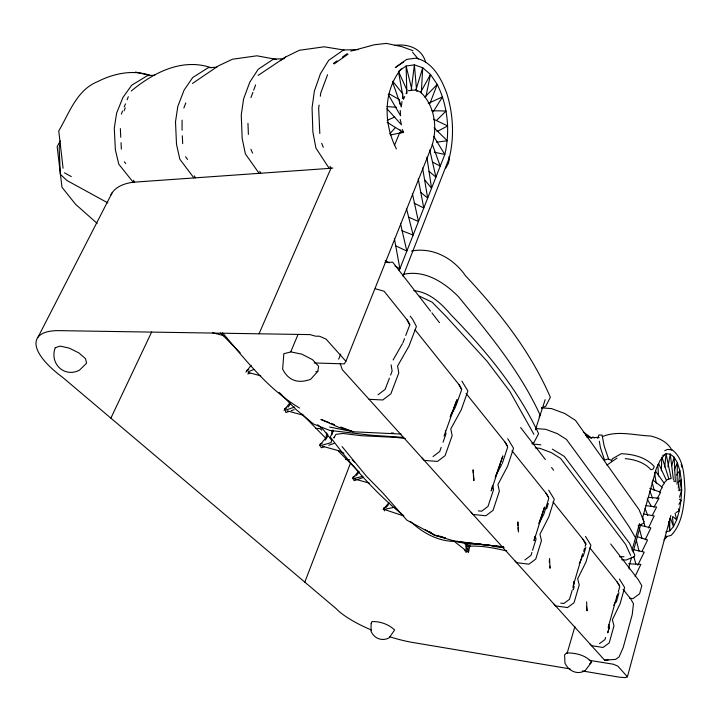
<?xml version="1.0" encoding="UTF-8"?>
<svg xmlns="http://www.w3.org/2000/svg" width="721" height="721" viewBox="0 0 721 721"><rect width="100%" height="100%" fill="white"/><g stroke="black" fill="none" stroke-linecap="round" stroke-linejoin="round"><path stroke-width="1.08" d="M669.836 518.57L669.71 530.863L665.771 531.972M677.046 484.386L677.38 462.783L674.135 457.195L670.278 454.104L666.042 453.77L662.581 455.753M661.436 470.822L661.698 457.375M517.759 525.591L517.858 521.887L518.498 531.927L518.011 527.7M331.957 434.736L332.183 430.338M421.298 93.081L422.713 67.774L414.395 64.854L406.103 66.017L399.281 70.694M549.267 562.074L549.546 558.748L550.069 568.265L549.799 566.201M678.263 488.27L679.804 470.462L677.38 462.783L674.279 469.993M664.726 467.019L666.042 453.77L671.179 478.528L668.268 479.186M408.248 90.702L411.186 90.386L414.395 64.854L416.495 89.323M401.985 101.598L401.291 106.996L392.657 82.41M402.399 98.353L402.678 96.199M319.106 105.05L318.655 108.348L319.818 133.502M320.322 96.254L320.773 92.955L327.568 74.723M182.062 120.137L182.08 130.186M317.835 371.333L318.61 366.277L312.553 359.707L301.928 354.191L290.914 351.902L283.831 353.714L282.641 369.152C288.616 381.003 298.575 383.815 310.67 379.282L317.835 371.333L315.789 371.802M679.344 490.794L681.255 479.717L679.804 470.462L676.668 475.058M534.766 536.577L534.045 540.714L544.562 507.061L539.011 522.914M667.916 466.902L670.278 454.104L673.387 479.51M326.586 432.852L326.144 438.188M326.46 438.233L327.298 433.853M425.985 96.163L430.491 74.461L422.713 67.774L415.945 89.927L417.08 91.603M465.901 548.906L467.145 543.418M468.335 552.647L470.056 545.085M492.515 485.828L491.217 490.893L502.852 455.915L495.219 477.608M582.28 670.945L619.618 677.217L625.377 677.596L627.414 676.821L670.89 515.398M608.281 627.063L617.005 595.879M605.541 637.481L604.937 639.626L599.493 643.619M608.236 627.829L609.137 624.602M616.834 597.114L617.717 593.969M618.303 591.878L619.763 586.651L616.915 581.667M616.338 602.107L618.96 592.698M632.083 550.114L639.482 523.617M628.775 567.418L631.632 557.153M633.083 551.962L640.753 524.428M642.456 518.309L656.389 468.299L660.121 460.422L664.374 455.041M671.72 465.64L674.135 457.195L675.361 481.736L673.54 480.871M567.112 653.343L574.898 626.558M573.105 586.146L582.658 553.773M572.276 589.922L569.518 599.286L563.795 603.513L560.749 603.089M572.889 587.84L574.114 583.686L573.574 581.514M581.559 558.469L582.46 555.431M583.659 551.376L584.551 548.339M585.146 546.311L585.749 544.283L582.874 539.191M573.339 589.76L574.258 586.642M583.199 556.333L585.885 547.221M679.506 497.22L681.66 489.947L681.255 479.717L678.01 482.169M531.927 552.358L530.98 555.404L524.96 559.884M532.558 550.339L536.036 539.191L535.37 536.316M546.68 508.756L548.311 503.501M535.397 429.797L545.175 399.659M502.267 463.459L507.701 447.083L504.799 441.793M597.727 438.431L598.872 434.979L602.125 435.169L604.162 446.02L608.767 459.466M444.082 436.061L456.997 399.695L453.752 407.816M441.189 447.362L439.729 451.49L433.015 456.564M443.027 442.198L445.957 433.934L445.362 430.897M455.96 405.752L461.647 389.728L458.763 384.365M250.953 97.596L252.891 92.306M253.666 90.188L255.604 84.898M60.249 143.524L59.185 147.796L60.303 174.257L66.936 180.493L107.826 202.898M389.421 378.165L385.149 389.349L378.029 394.784M390.584 375.118L392.134 371.045L391.088 364.835M402.949 342.754L404.535 338.591M405.734 335.463L409.708 325.045L406.869 319.619M429.761 103.905L437.232 84.393L430.491 74.461L420.685 92.243C435.069 106.014 437.89 128.698 431.537 146.94L345.9 361.302L344.296 363.88L314.239 362.96M183.864 108.024L185.829 102.914M304.803 582.135L350.442 463.279M403.003 276.233L449.399 157.575C454.365 136.548 453.239 114.387 446.921 93.775C441.45 78.895 432.807 61.826 415.864 58.176L406.671 59.401L395.306 67.576L403.562 61.961M399.146 270.645L444.821 154.492C450.228 131.159 447.903 105.933 437.232 84.393L424.93 97.083M334.472 436.52L333.859 438.071L335.914 434.357L343.007 433.465L361.302 435.7L396.28 437.422L405.22 438.539M327.785 434.466L326.992 436.43L319.439 445.722M332.048 432.122L332.859 430.095M450.102 416.945L452.941 409.843M121.344 114.098L122.579 111.025M124.219 106.942L125.445 103.869M127.085 99.786L128.32 96.713M124.066 110.827L125.256 107.853M338.663 359.193L340.736 354.038M394.405 145.516L399.659 132.826L403.589 132.484L402.291 129.429M290.743 351.83L298.088 334.346M259.037 333.796L330.975 168.272L330.038 166.308M404.733 96.497L403.463 99.345L398.425 71.28L406.824 89.828M406.004 93.649L406.842 91.747M611.354 461.134L612.435 458.7L621.268 453.707C633.263 454.14 646.034 457.249 654.262 466.568L653.163 469.029L650.973 469.786C644.511 462.458 634.714 459.448 625.26 458.646M110.872 418.144L151.689 331.939M648.431 527.997L654.181 515.93L643.646 514.019M635.075 576.449L640.87 564.372L628.658 563.777M645.205 539.714L650.892 527.889L639.455 525.104M613.742 605.289L615.671 601.296M641.951 551.52L647.575 539.957L637.346 536.667M637.797 565.183L644.241 552.115L633.705 549.699M579.314 563.407L581.261 559.478M538.938 523.761L543.895 514.055L548.816 498.292L545.923 493.101M38.06 337.113L112.179 192.714M652.181 515.677L656.633 507.016L645.98 505.673M495.651 475.968L501.753 464.423M678.921 504.34L681.003 500.491L681.66 489.947L678.335 490.1M60.294 140.892L57.157 146.669L61.988 187.28L75.552 204.259L97.128 223.393M333.327 430.969L330.281 436.989C351.884 465.703 375.434 493.236 403.697 515.632M450.877 415.368L455.6 406.752M445.56 168.498L448.408 163.406L449.327 159.341L448.85 156.781M539.119 416.999L540.146 415.161C520.012 371.009 488.856 333.697 458.286 296.484C443.938 282.154 424.615 269.591 403.436 274.368M657.038 498.734L660.688 492.281L649.72 488.315M393.098 359.977L402.399 343.71M653.893 507.223L659.066 498.157L648.287 497.373M659.454 492.064L662.329 487.387L652.992 480.078M433.321 111.683L442.532 96.848L428.283 103.373M467.1 550.655L466.226 546.545L468.037 543.715M591.626 662.112L585.182 670.584C577.323 675.334 568.572 670.89 564.958 663.158L564.597 654.893L566.562 652.911C575.466 652.838 585.668 655.065 591.626 662.112L589.517 664.05M401.273 68.91C382.941 91.035 383.626 124.228 396.415 148.896M245.942 372.135L251.16 365.259M661.608 486.846L664.311 483.403L655.299 470.822M284.047 410.294L289.815 402.958M352.38 478.708L358.445 471.462M383.121 509.495L388.943 502.735M389.737 133.854L395.405 127.563M663.987 539.876L666.898 536.902M436.593 120.38L446.083 110.989L431.96 110.737M664.086 482.728L666.519 480.519L658.543 463.45M333.39 63.439L337.058 60.843M342.556 56.959L347.143 53.724M334.165 63.926L348.099 54.102M606.911 465.099L617.005 458.096M131.285 90.981C153.411 72.632 182.206 57.644 211.352 67.783M192.48 83.456L218.418 65.845L232.468 59.23L256.892 55.805L276.458 59.419M258.136 75.399L285.597 57.031L299.314 50.29L324.18 46.802L344.151 50.055M280.811 60.222L285.597 57.031M675.947 512.595L679.299 510.684L681.003 500.491L679.38 499.229M666.934 479.943L668.854 478.87L662.04 457.285M437.007 131.564L447.687 125.932L433.582 119.226M664.69 450.724L667.484 449.417L672.161 449.823C684.238 458.889 684.121 476.329 684.95 489.992C683.932 505.601 682.535 523.347 671.26 535.261L666.754 536.568L665.348 535.757M638.067 525.789L643.628 523.257M465.883 552.322L468.812 551.024L467.785 549.087M387.186 120.353L394.775 117.009M541.57 408.041L545.707 406.284L550.348 397.271C530.476 351.388 499.455 312.04 465.496 275.755C453.428 258.28 432.979 246.97 411.511 251.016M248.132 371.802L253.846 369.476M531.972 443.172L534.036 442.37L538.605 433.672C517.561 388.583 485.603 350.307 451.076 314.924C441.333 303.451 429.464 292.113 413.728 290.653M602.287 436.638C617.6 430.167 634.777 435.466 650.811 436.016C659.255 438.26 667.745 441.946 671.837 450.201M385.744 507.223L383.644 507.963L384.473 510.874M354.173 480.664L363.312 477.473M354.921 476.419L352.92 477.113L353.813 480.159M286.255 409.943L294.691 407.041M322.098 443.379L320.016 444.091L320.971 447.272M321.314 447.768L324.486 446.678M328.704 445.227L333.985 443.406M286.679 407.951L284.678 408.618L285.705 411.961M286.03 412.439L289.076 411.412M291.104 410.727L294.15 409.69M246.627 370.423L248.7 369.738M247.736 373.938L249.817 373.244M466.226 546.545C479.528 544.968 493.624 547.942 506.683 550.916M604.748 459.998L608.308 458.935L610.957 460.097L611.57 461.161M321.557 445.389L331.092 442.622L331.669 440.243L323.332 429.635L317.646 424.759M350.812 51.137L374.352 44.765L386.348 43.404L401.912 46.667L413.025 50.731M354.435 478.383L362.915 476.32M390.367 134.998L401.624 132.655L400.092 129.861M385.113 509.188L394.648 507.251M150.455 75.48C132.961 69.333 113.567 73.425 97.461 81.707C76.66 90.08 69.279 113.134 58.752 130.925L63.078 168.227M436.575 142.226L447.254 140.73L434.105 127.842M394.54 45.45C407.725 43.386 422.254 48.343 425.687 62.574M340.114 363.375L342.277 369.639L604.64 660.202L608.371 659.751M411.186 90.386L415.945 89.927L420.685 92.243M332.886 168.047L329.146 168.308L315.942 148.12L312.878 132.033L312.067 107.771L314.365 91.143L320.43 73.74L328.686 60.312L343.502 49.974L358.274 49.605M110.628 195.418A74.416 36.113 26.6 0 1 134.584 182.125L330.975 168.272M604.64 660.202L615.662 659.391L619.096 656.867L623.205 647.53L632.236 614.553L633.462 603.702L630.632 598.772L623.07 589.345M599.223 437.404L591.004 437.701L586.615 437.034M384.969 262.39L392.72 262.228L430.536 311.111M154.862 75.182L147.49 75.624L131.664 85.24L122.94 97.452L116.595 113.17L114.288 128.113L115.369 149.824L118.785 164.199L133.115 182.143M216.868 67.215L208.279 67.666L192.714 77.517L184.098 90.107L177.817 106.357L175.5 121.813L176.51 144.317L179.835 159.224L193.877 177.853M596.51 437.386L598.358 437.575M284.236 58.698L273.457 59.14L258.217 69.225L249.754 82.221L243.563 99.029L241.256 115.054L242.175 138.396L245.383 153.879L259.055 173.256M619.528 556.693L623.989 556.756M457.889 541.264C440.116 542.534 423.128 533.414 410.519 521.481M315.906 428.418L320.178 428.598L321.791 430.248M369.071 399.308L382.788 399.975L390.872 393.81L398.785 372.928L397.595 366.034L408.996 346.026L416.405 326.487L412.484 319.043L410.195 316.177M401.101 434.051L353.245 431.78L329.587 427.021M345.494 459.475L349.685 459.71M391.278 432.951L393.495 433.078M403.607 437.386L371.306 435.241L329.668 430.392L313.482 424.002L296.151 409.609L279.117 392.332M541.489 407.852L551.502 408.591L564.867 413.557L575.502 420.388L639.04 509.621L644.069 521.689M621.592 559.748L626.035 560.082L634.372 556.612L634.813 555.008L629.586 543.337L564.291 456.393L552.349 449.111M386.961 106.537L396.316 107.303M535.847 428.535L545.842 429.355L557.252 433.6L566.481 439.45L610.317 499.049L628.991 526.546L635.516 537.821M532.098 443.884L540.876 444.848M535.306 447.903L539.759 448.309L551.25 452.581L560.559 458.403L625.666 544.454L630.623 555.368M478.374 510.883L481.646 511.207L487.991 506.448L493.588 489.586L492.74 485.648M438.098 535.649L434.799 535.288L406.833 520.12L382.671 492.794L366.583 476.392L342.078 446.596M503.357 546.878L455.6 541.381L434.799 535.288L425.147 529.647M503.141 546.888L455.6 541.381L467.019 543.859L484.197 544.706L504.114 547.275M492.371 546.338L503.519 547.627M629.64 598.214L632.966 598.655L639.608 593.762L641.807 585.695L638.211 579.549L610.705 543.995M589.246 660.31L613.418 664.239L617.879 666.123L627.414 676.821M570.14 668.908L413.016 642.519A58.653 16.177 19.9 0 1 389.637 636.742M479.429 544.085L483.728 544.86M434.312 152.185L444.821 154.492L433.691 136.296M135.512 72.055L150.563 75.57M212.623 332.741L224.519 335.869M248.231 372.478L260.804 375.839M287.346 410.889L303.424 415.278M322.584 446.272L339.221 450.886L343.89 453.203M354.444 478.942L369.413 483.16M375.38 288.77L384.131 291.248L407.933 320.944L409.907 324.666M385.086 509.747L403.769 515.948M439.567 536.063L445.47 538.046L434.799 535.288L433.024 534.045M401.903 230.738L413.151 235.037L406.446 208.387M329.245 422.614L320.89 419.424L338.645 427.274L353.245 431.78L340.718 426.994M331.327 423.407L334.463 424.606M408.51 217.093L418.459 221.545L412.376 193.561M585.353 435.358L591.193 438.053M395.865 245.915L406.842 251.079L400.452 223.375M419.298 296.124L432.086 302.135L446.777 317.15L486.945 361.113L509.846 391.386L533.928 434.348M592.743 436.98L594.663 437.881M414.061 203.133L423.777 208.008L418.234 178.898M432.654 162.162L440.252 166.109L432.276 144.164M385.212 260.714L389.124 262.85M395 266.058L399.894 268.735L394.396 238.543M64.511 172.842L71.316 176.573M389.043 93.748L399.524 99.75M387.123 122.327L403.589 132.484M299.539 408.032C268.329 389.34 245.78 360.221 222.627 332.895M429.473 531.557L431.248 532.801M583.478 432.14L591.472 437.89M453.743 540.975L466.469 551.015M421.064 192.606L427.679 198.086L422.587 168.002M429.013 171.355L435.926 177.132L429.77 150.049M352.145 459.908L354.579 461.99M672.945 516.624L676.677 519.886L673.477 526.672L669.71 530.863L668.682 521.526M301.982 414.043L326.144 438.584M337.807 450.436L358.968 471.94M220.608 332.976L240.156 352.812M514.857 560.767L516.569 562.668L528.908 564.173L535.73 559.099L541.471 540.606L539.966 534.234L548.888 516.714L554.287 499.311L548.69 490.172M422.064 457.997L424.227 460.395L437.467 461.413L445.082 455.663L452.139 435.628L450.805 428.905L461.26 409.789L467.875 390.998L461.882 381.112M471.128 512.343L473.048 514.47L485.828 515.767L493.029 510.369L499.374 491.136L497.932 484.584L507.566 466.298L513.532 448.219L507.737 438.71M554.07 604.189L555.612 605.91L567.526 607.569L574.015 602.783L579.233 584.983L577.674 578.792L585.984 561.974L590.905 545.202L585.497 536.406M590.129 644.132L591.526 645.683L603.026 647.476L609.209 642.934L613.977 625.81L612.381 619.79L620.141 603.648L624.638 587.489L619.402 579.008M387.042 108.781L401.471 124.841L400.182 119.389M345.9 361.302L326.126 339.14L319.529 336.238L315.465 336.166L310.075 334.607L59.302 330.642A78.328 27.515 25 0 0 62.394 377.146L336.085 608.578A58.653 16.177 19.9 0 0 371.585 630.082M412.601 52.3L418.243 59.005M424.57 179.655L431.555 188.244L426.904 157.205M392.621 81.212L402.949 94.036M415.008 329.776L459.782 385.627L461.701 389.205M466.045 393.441L505.709 442.928L507.151 445.569M511.964 450.733L546.734 494.11L548.176 496.706M552.998 501.915L583.604 540.11L586.002 544.346M589.841 547.888L617.573 582.487M124.345 161.828L125.706 163.541M431.915 312.887L439.477 322.666M520.616 427.553L545.373 459.547M551.565 467.55L553.629 470.218M185.576 156.772L187.577 159.44M252.557 153.095L250.89 149.238M323.278 147.318L321.674 143.308M388.259 94.577L400.606 115.793L400.245 110.448M133.484 180.232L134.584 182.116M618.239 583.316L619.186 584.974M647.17 499.031L651.306 506.304M584.812 541.859L585.767 543.553M194.382 175.87L195.454 177.826M464.703 543.292L466.757 547.158M464.342 549.429L465.369 551.358M678.326 508.792L679.299 510.684L676.677 519.886L675.09 513.352M259.74 171.265L260.75 173.229M604.577 460.223L600.521 448.002L599.286 441.162M645.016 508.422L647.746 515.461M649.864 491.028L652.532 498.211M670.539 518.462L673.477 526.672L672.477 517.065M628.604 566.868L629.298 568.959M633.75 556.621L635.895 564.02M642.42 516.885L645.052 526.618M639.23 527.988L641.942 538.434M652.072 481.898L654.163 490.307M636.355 540.308L639.013 551.078M411.781 89.287L406.103 66.017L406.878 93.622M681.913 467.082L681.3 464.495L681.832 466.757M654.515 472.309L656.209 483.259M586.47 606.839L587.056 610.84L586.606 601.855M473.391 475.157L473.904 480.61L473.084 469.804L473.237 473.003M399.596 100.823L399.813 104.031M657.813 464.793L658.516 475.968M120.344 128.608L120.767 137.269M121.038 142.677L121.353 149.175M182.323 135.8L182.674 143.65M247.961 123.336L248.385 134.394M388.412 504.691A37.339 29.543 86.6 0 1 386.312 507.205M359.103 471.804A38.573 30.048 88.4 0 1 356.399 475.49M327.01 437.377A39.916 30.534 -89.9 0 1 325.261 440.134M290.031 404.436A41.385 30.994 -88.3 0 1 288.058 407.131M467.623 549.717A36.69 19.314 -47.7 0 1 468.704 545.545M371.162 623.575L370.954 631.01C373.848 638.473 382.193 641.726 389.25 637.761L394.621 629.965C388.691 624.287 380.111 621.259 371.937 621.61L371.162 623.575M55.229 347.738C49.343 363.321 64.079 378.029 79.4 370.224L86.529 363.258L85.574 358.761L78.959 352.957L69.189 348.099L60.095 346.107L55.229 347.738M609.515 626.468L607.722 632.903L609.524 626.477"/></g></svg>
